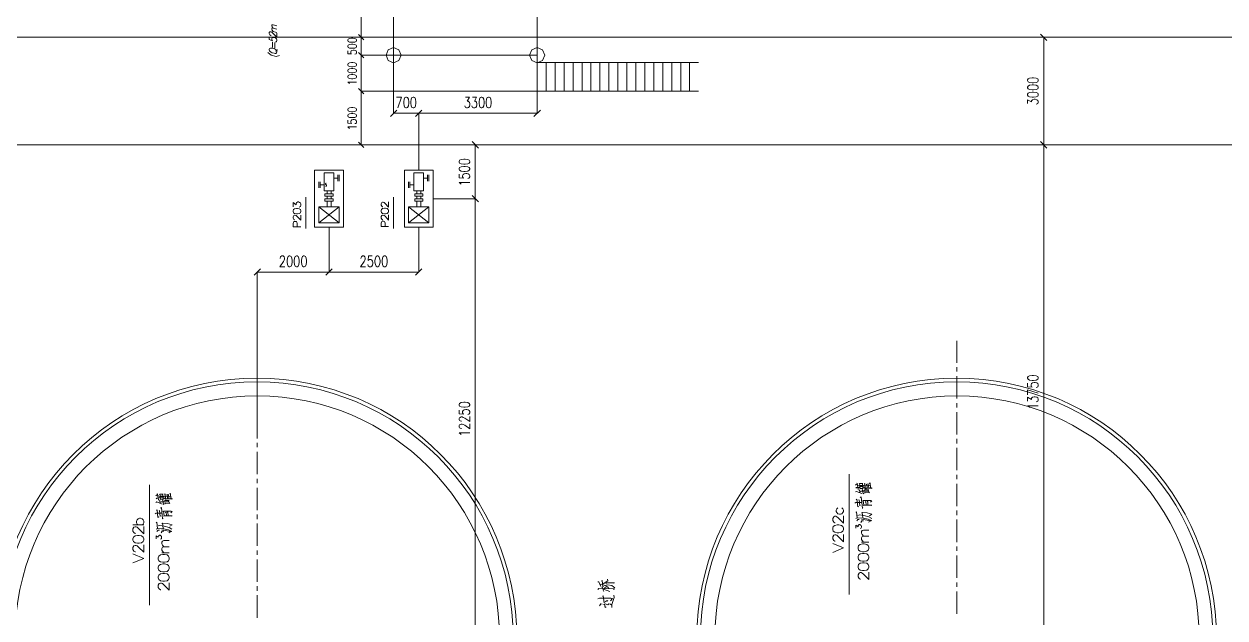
# Model space of a CAD drawing. Header units: millimetres. Extents: x 803 to 707111, y 130 to 2706464.
# Drawn here: x 650813 to 684279, y 2656912 to 2673467 of the extents above; entities that cross this region are included whole.
import ezdxf

# ---------------------------------------------------------------- set-up
doc = ezdxf.new("R2010")
doc.units = ezdxf.units.MM

msp = doc.modelspace()

# ---------------------------------------------------------------- linework, layer by layer
at = {"color": 0, "lineweight": 0}
for points in [[(661113, 2671598), (661113, 2681598)], [(665113, 2681598), (665113, 2671598)], [(660208, 2673098), (660208, 2681098)], [(657759, 2673354), (657728, 2673387), (657718, 2673408), (657718, 2673433), (657728, 2673448), (657759, 2673446), (657862, 2673419)], [(657759, 2673261), (657728, 2673294), (657718, 2673315), (657718, 2673340), (657728, 2673356), (657759, 2673354), (657862, 2673326)], [(657862, 2673234), (657718, 2673272)], [(684561, 2673098), (630066, 2673098)], [(657698, 2673148), (657688, 2673151), (657667, 2673169), (657646, 2673199), (657646, 2673230), (657667, 2673249), (657688, 2673250), (657708, 2673244), (657728, 2673232), (657759, 2673206), (657862, 2673098), (657862, 2673209)], [(657646, 2673113), (657646, 2673032), (657739, 2672995), (657728, 2673010), (657718, 2673038), (657718, 2673062), (657728, 2673084), (657749, 2673091), (657780, 2673095), (657801, 2673090), (657831, 2673069), (657852, 2673051), (657862, 2673024), (657862, 2672999), (657852, 2672977), (657842, 2672968), (657821, 2672967)], [(657739, 2672965), (657739, 2672816)], [(657801, 2672800), (657801, 2672948)], [(660283, 2673023), (660133, 2673174)], [(660133, 2673174), (660283, 2673023)], [(660435, 2673098), (660206, 2673098)], [(660435, 2673098), (660206, 2673098)], [(660208, 2672598), (660208, 2673098)], [(679317, 2673008), (679136, 2673188)], [(679178, 2673098), (679229, 2673098)], [(679227, 2670099), (679227, 2673098)], [(657605, 2672673), (657704, 2672596), (657835, 2672561), (657934, 2672585)], [(657821, 2672714), (657883, 2672747)], [(659833, 2672723), (659833, 2672640), (659940, 2672632), (659928, 2672640), (659916, 2672665), (659916, 2672690), (659928, 2672715), (659952, 2672732), (659988, 2672740), (660011, 2672740), (660047, 2672732), (660071, 2672715), (660082, 2672690), (660082, 2672665), (660071, 2672640), (660059, 2672632), (660035, 2672624)], [(660283, 2672524), (660133, 2672673)], [(660133, 2672673), (660283, 2672524)], [(661109, 2672598), (660206, 2672598)], [(661109, 2672598), (660206, 2672598)], [(660208, 2671598), (660208, 2672598)], [(661113, 2672598), (665113, 2672598)], [(661113, 2672598), (665113, 2672598)], [(669612, 2672399), (665113, 2672399)], [(669612, 2672399), (665113, 2672399)], [(665363, 2671598), (665363, 2672399)], [(665363, 2671598), (665363, 2672399)], [(665612, 2671598), (665612, 2672399)], [(665612, 2671598), (665612, 2672399)], [(665863, 2671598), (665863, 2672399)], [(665863, 2671598), (665863, 2672399)], [(666113, 2671598), (666113, 2672399)], [(666113, 2671598), (666113, 2672399)], [(666363, 2671598), (666363, 2672399)], [(666363, 2671598), (666363, 2672399)], [(666612, 2671598), (666612, 2672399)], [(666612, 2671598), (666612, 2672399)], [(666863, 2671598), (666863, 2672399)], [(666863, 2671598), (666863, 2672399)], [(667113, 2671598), (667113, 2672399)], [(667113, 2671598), (667113, 2672399)], [(667362, 2671598), (667362, 2672399)], [(667362, 2671598), (667362, 2672399)], [(667612, 2671598), (667612, 2672399)], [(667612, 2671598), (667612, 2672399)], [(667863, 2671598), (667863, 2672399)], [(667863, 2671598), (667863, 2672399)], [(668113, 2671598), (668113, 2672399)], [(668113, 2671598), (668113, 2672399)], [(668362, 2671598), (668362, 2672399)], [(668362, 2671598), (668362, 2672399)], [(668612, 2671598), (668612, 2672399)], [(668612, 2671598), (668612, 2672399)], [(668862, 2671598), (668862, 2672399)], [(668862, 2671598), (668862, 2672399)], [(669112, 2671598), (669112, 2672399)], [(669112, 2671598), (669112, 2672399)], [(669362, 2671598), (669362, 2672399)], [(669362, 2671598), (669362, 2672399)], [(659880, 2671807), (659868, 2671823), (659833, 2671849), (660082, 2671849)], [(660283, 2671524), (660133, 2671673)], [(660133, 2671673), (660283, 2671524)], [(661109, 2671598), (660206, 2671598)], [(661109, 2671598), (660206, 2671598)], [(660208, 2670099), (660208, 2671598)], [(661113, 2671927), (661113, 2670977)], [(665113, 2671598), (661113, 2671598)], [(665113, 2671598), (661113, 2671598)], [(669612, 2671598), (665113, 2671598)], [(669612, 2671598), (665113, 2671598)], [(661193, 2671429), (661333, 2671429), (661233, 2671129)], [(663113, 2671429), (663223, 2671429), (663163, 2671315), (663193, 2671315), (663213, 2671300), (663223, 2671286), (663233, 2671243), (663233, 2671215), (663223, 2671172), (663203, 2671143), (663173, 2671129), (663143, 2671129), (663113, 2671143), (663103, 2671157), (663093, 2671186)], [(663313, 2671429), (663423, 2671429), (663363, 2671315), (663393, 2671315), (663413, 2671300), (663423, 2671286), (663433, 2671243), (663433, 2671215), (663423, 2671172), (663403, 2671143), (663373, 2671129), (663343, 2671129), (663313, 2671143), (663303, 2671157), (663293, 2671186)], [(665113, 2671594), (665113, 2670977)], [(678777, 2671248), (678777, 2671358), (678891, 2671299), (678891, 2671329), (678905, 2671348), (678920, 2671358), (678962, 2671369), (678991, 2671369), (679034, 2671358), (679062, 2671339), (679077, 2671309), (679077, 2671278), (679062, 2671248), (679048, 2671239), (679020, 2671229)], [(661203, 2671069), (661023, 2670889)], [(661113, 2670979), (661813, 2670979)], [(661723, 2670889), (661903, 2671069)], [(661903, 2671069), (661723, 2670889)], [(661813, 2669393), (661813, 2670981)], [(661813, 2669393), (661813, 2670981)], [(661813, 2670979), (665113, 2670979)], [(665023, 2670889), (665203, 2671069)], [(659833, 2670790), (659833, 2670707), (659940, 2670698), (659928, 2670707), (659916, 2670732), (659916, 2670757), (659928, 2670782), (659952, 2670798), (659988, 2670807), (660011, 2670807), (660047, 2670798), (660071, 2670782), (660082, 2670757), (660082, 2670732), (660071, 2670707), (660059, 2670698), (660035, 2670690)], [(659880, 2670557), (659868, 2670573), (659833, 2670599), (660082, 2670599)], [(684561, 2670099), (630066, 2670099)], [(660133, 2670174), (660283, 2670024)], [(660160, 2670099), (660210, 2670099)], [(663189, 2670099), (663389, 2670099)], [(663476, 2670008), (663297, 2670189)], [(663386, 2668599), (663386, 2670099)], [(679317, 2670008), (679136, 2670189)], [(679136, 2670189), (679317, 2670008)], [(679178, 2670099), (679229, 2670099)], [(679178, 2670099), (679229, 2670099)], [(679227, 2656350), (679227, 2670099)], [(658912, 2667809), (658912, 2669389)], [(659714, 2669389), (658912, 2669389)], [(659178, 2669322), (659449, 2669322)], [(659178, 2668814), (659178, 2669322)], [(659449, 2668814), (659449, 2669322)], [(659562, 2669260), (659562, 2669091)], [(659596, 2669260), (659596, 2669091)], [(659714, 2667809), (659714, 2669389)], [(661412, 2667809), (661412, 2669389)], [(662214, 2669389), (661412, 2669389)], [(661678, 2669322), (661948, 2669322)], [(661678, 2668814), (661678, 2669322)], [(661948, 2668814), (661948, 2669322)], [(662061, 2669260), (662061, 2669091)], [(662095, 2669260), (662095, 2669091)], [(662214, 2667809), (662214, 2669389)], [(662936, 2669279), (662936, 2669179), (663065, 2669169), (663051, 2669179), (663036, 2669209), (663036, 2669239), (663051, 2669269), (663079, 2669289), (663122, 2669299), (663151, 2669299), (663194, 2669289), (663222, 2669269), (663236, 2669239), (663236, 2669209), (663222, 2669179), (663208, 2669169), (663179, 2669159)], [(659031, 2669070), (659031, 2668900)], [(659065, 2669070), (659065, 2668900)], [(659065, 2668985), (659178, 2668985)], [(659233, 2669034), (659227, 2669028), (659221, 2669021), (659219, 2669018), (659217, 2669015), (659215, 2669012), (659215, 2669009), (659215, 2669006), (659216, 2669003), (659218, 2669000), (659220, 2668997), (659226, 2668991), (659232, 2668985), (659238, 2668979), (659241, 2668976), (659242, 2668973), (659244, 2668971), (659244, 2668968), (659244, 2668965), (659242, 2668961), (659241, 2668958), (659238, 2668955), (659236, 2668952), (659233, 2668949), (659226, 2668943), (659219, 2668936)], [(659562, 2669175), (659449, 2669175)], [(661531, 2669070), (661531, 2668900)], [(661565, 2669070), (661565, 2668900)], [(661565, 2668985), (661678, 2668985)], [(662061, 2669175), (661948, 2669175)], [(662993, 2668999), (662979, 2669019), (662936, 2669049), (663236, 2669049)], [(658662, 2667766), (658662, 2668645)], [(659178, 2668814), (659449, 2668814)], [(659200, 2668667), (659200, 2668734)], [(659200, 2668734), (659426, 2668734)], [(659200, 2668667), (659426, 2668667)], [(659200, 2668599), (659200, 2668531)], [(659200, 2668599), (659426, 2668599)], [(659257, 2668734), (659257, 2668814)], [(659257, 2668599), (659257, 2668667)], [(659370, 2668734), (659370, 2668814)], [(659370, 2668599), (659370, 2668667)], [(659426, 2668667), (659426, 2668734)], [(659426, 2668599), (659426, 2668531)], [(661113, 2667766), (661113, 2668645)], [(661678, 2668814), (661948, 2668814)], [(661700, 2668667), (661700, 2668734)], [(661700, 2668734), (661926, 2668734)], [(661700, 2668667), (661926, 2668667)], [(661700, 2668599), (661700, 2668531)], [(661700, 2668599), (661926, 2668599)], [(661757, 2668734), (661757, 2668814)], [(661757, 2668599), (661757, 2668667)], [(661869, 2668734), (661869, 2668814)], [(661869, 2668599), (661869, 2668667)], [(661926, 2668667), (661926, 2668734)], [(661926, 2668599), (661926, 2668531)], [(662218, 2668599), (663389, 2668599)], [(662218, 2668599), (663389, 2668599)], [(663476, 2668509), (663297, 2668689)], [(663297, 2668689), (663476, 2668509)], [(663386, 2656350), (663386, 2668599)], [(658313, 2668375), (658313, 2668495), (658393, 2668431), (658393, 2668463), (658403, 2668487), (658413, 2668495), (658443, 2668511), (658463, 2668511), (658493, 2668495), (658513, 2668479), (658523, 2668447), (658523, 2668415), (658513, 2668383), (658503, 2668367), (658483, 2668359)], [(659031, 2667921), (659031, 2668373)], [(659031, 2668373), (659596, 2668373)], [(659031, 2668373), (659596, 2667921)], [(659596, 2668373), (659031, 2667921)], [(659200, 2668531), (659426, 2668531)], [(659257, 2668373), (659257, 2668531)], [(659370, 2668373), (659370, 2668531)], [(659596, 2667921), (659596, 2668373)], [(660815, 2668371), (660804, 2668371), (660784, 2668387), (660764, 2668419), (660764, 2668459), (660784, 2668491), (660804, 2668499), (660824, 2668499), (660845, 2668491), (660874, 2668467), (660974, 2668363), (660974, 2668507)], [(661531, 2667921), (661531, 2668373)], [(661531, 2668373), (662095, 2668373)], [(661531, 2668373), (662095, 2667921)], [(662095, 2668373), (661531, 2667921)], [(661700, 2668531), (661926, 2668531)], [(661757, 2668373), (661757, 2668531)], [(661869, 2668373), (661869, 2668531)], [(662095, 2667921), (662095, 2668373)], [(658363, 2668007), (658353, 2668007), (658333, 2668023), (658313, 2668055), (658313, 2668095), (658333, 2668127), (658353, 2668135), (658373, 2668135), (658393, 2668127), (658423, 2668103), (658523, 2667999), (658523, 2668143)], [(658523, 2667815), (658313, 2667815), (658313, 2667911), (658323, 2667943), (658333, 2667959), (658353, 2667967), (658383, 2667967), (658403, 2667959), (658413, 2667943), (658423, 2667911), (658423, 2667815)], [(659031, 2667921), (659596, 2667921)], [(660815, 2668011), (660804, 2668011), (660784, 2668027), (660764, 2668059), (660764, 2668099), (660784, 2668131), (660804, 2668139), (660824, 2668139), (660845, 2668131), (660874, 2668107), (660974, 2668003), (660974, 2668147)], [(660974, 2667819), (660764, 2667819), (660764, 2667915), (660775, 2667947), (660784, 2667963), (660804, 2667971), (660834, 2667971), (660854, 2667963), (660864, 2667947), (660874, 2667915), (660874, 2667819)], [(661531, 2667921), (662095, 2667921)], [(659714, 2667809), (658912, 2667809)], [(659313, 2667805), (659313, 2666550)], [(662214, 2667809), (661412, 2667809)], [(661813, 2667805), (661813, 2666550)], [(659313, 2667417), (659313, 2666550)], [(657953, 2666931), (657953, 2666945), (657963, 2666974), (657973, 2666988), (657993, 2667002), (658033, 2667002), (658053, 2666988), (658063, 2666974), (658073, 2666945), (658073, 2666917), (658063, 2666888), (658043, 2666845), (657943, 2666703), (658083, 2666703)], [(660203, 2666931), (660203, 2666945), (660213, 2666974), (660223, 2666988), (660243, 2667002), (660283, 2667002), (660303, 2666988), (660313, 2666974), (660323, 2666945), (660323, 2666917), (660313, 2666888), (660293, 2666845), (660193, 2666703), (660333, 2666703)], [(660513, 2667002), (660413, 2667002), (660403, 2666874), (660413, 2666888), (660443, 2666902), (660473, 2666902), (660503, 2666888), (660523, 2666860), (660533, 2666817), (660533, 2666788), (660523, 2666745), (660503, 2666717), (660473, 2666703), (660443, 2666703), (660413, 2666717), (660403, 2666731), (660393, 2666760)], [(657403, 2666642), (657223, 2666463)], [(659403, 2666642), (659223, 2666463)], [(659223, 2666463), (659403, 2666642)], [(661723, 2666463), (661903, 2666642)], [(657313, 2662191), (657313, 2666555)], [(659313, 2666552), (657313, 2666552)], [(659313, 2666552), (661813, 2666552)], [(676811, 2664028), (676811, 2664634)], [(676811, 2663778), (676811, 2663903)], [(676811, 2663028), (676811, 2663653)], [(657313, 2662919), (657313, 2663499)], [(678777, 2663454), (678777, 2663354), (678905, 2663344), (678891, 2663354), (678877, 2663384), (678877, 2663414), (678891, 2663444), (678920, 2663464), (678962, 2663474), (678991, 2663474), (679034, 2663464), (679062, 2663444), (679077, 2663414), (679077, 2663384), (679062, 2663354), (679048, 2663344), (679020, 2663334)], [(678777, 2663134), (678777, 2663274), (679077, 2663174)], [(676811, 2662778), (676811, 2662903)], [(678777, 2662954), (678777, 2663064), (678891, 2663004), (678891, 2663034), (678905, 2663054), (678920, 2663064), (678962, 2663074), (678991, 2663074), (679034, 2663064), (679062, 2663044), (679077, 2663014), (679077, 2662984), (679062, 2662954), (679048, 2662944), (679020, 2662934)], [(657313, 2662669), (657313, 2662794)], [(662936, 2662704), (662936, 2662604), (663065, 2662594), (663051, 2662604), (663036, 2662634), (663036, 2662664), (663051, 2662694), (663079, 2662714), (663122, 2662724), (663151, 2662724), (663194, 2662714), (663222, 2662694), (663236, 2662664), (663236, 2662634), (663222, 2662604), (663208, 2662594), (663179, 2662584)], [(676811, 2662028), (676811, 2662653)], [(678834, 2662774), (678819, 2662794), (678777, 2662824), (679077, 2662824)], [(657313, 2661919), (657313, 2662544)], [(663008, 2662394), (662993, 2662394), (662965, 2662404), (662951, 2662414), (662936, 2662434), (662936, 2662474), (662951, 2662495), (662965, 2662504), (662993, 2662514), (663022, 2662514), (663051, 2662504), (663093, 2662484), (663236, 2662384), (663236, 2662524)], [(663008, 2662194), (662993, 2662194), (662965, 2662204), (662951, 2662214), (662936, 2662234), (662936, 2662274), (662951, 2662294), (662965, 2662304), (662993, 2662314), (663022, 2662314), (663051, 2662304), (663093, 2662284), (663236, 2662185), (663236, 2662325)], [(662993, 2662024), (662979, 2662045), (662936, 2662074), (663236, 2662074)], [(676811, 2661778), (676811, 2661903)], [(657313, 2661669), (657313, 2661794)], [(676811, 2661028), (676811, 2661653)], [(657313, 2660919), (657313, 2661544)], [(673805, 2657569), (673805, 2660919)], [(676811, 2660778), (676811, 2660903)], [(654307, 2657273), (654307, 2660623)], [(657313, 2660669), (657313, 2660794)], [(673981, 2660614), (674001, 2660629), (674095, 2660598)], [(674071, 2660510), (674055, 2660494), (674032, 2660670), (674016, 2660661)], [(674107, 2660614), (674099, 2660654), (674083, 2660645), (674103, 2660657), (674186, 2660657), (674174, 2660657), (674178, 2660604)], [(674107, 2660572), (674095, 2660566), (674107, 2660576), (674198, 2660576), (674189, 2660576), (674189, 2660522)], [(674115, 2660604), (674103, 2660595)], [(674107, 2660572), (674115, 2660522)], [(674115, 2660604), (674186, 2660604)], [(674217, 2660604), (674193, 2660582)], [(674217, 2660604), (674241, 2660591)], [(674225, 2660648), (674241, 2660664)], [(674237, 2660585), (674260, 2660598), (674402, 2660601)], [(674241, 2660664), (674256, 2660535)], [(674296, 2660645), (674284, 2660635)], [(674296, 2660645), (674308, 2660544)], [(674339, 2660651), (674323, 2660642)], [(674339, 2660651), (674351, 2660538)], [(674418, 2660550), (674402, 2660538), (674390, 2660676), (674367, 2660664)], [(676811, 2660028), (676811, 2660654)], [(654483, 2660318), (654502, 2660334), (654597, 2660302)], [(654514, 2660255), (654495, 2660236)], [(654514, 2660255), (654593, 2660258)], [(654573, 2660214), (654557, 2660198), (654534, 2660374), (654518, 2660365)], [(654609, 2660318), (654601, 2660359), (654585, 2660349), (654604, 2660362), (654687, 2660362), (654675, 2660362), (654680, 2660308)], [(654609, 2660277), (654597, 2660271), (654609, 2660280), (654699, 2660280), (654691, 2660280), (654691, 2660226)], [(654617, 2660308), (654604, 2660299)], [(654617, 2660226), (654604, 2660214)], [(654609, 2660277), (654617, 2660226)], [(654617, 2660308), (654687, 2660308)], [(654617, 2660226), (654699, 2660226)], [(654715, 2660252), (654691, 2660249)], [(654719, 2660308), (654695, 2660286)], [(654715, 2660252), (654778, 2660211)], [(654719, 2660308), (654742, 2660296)], [(654727, 2660353), (654742, 2660368)], [(654738, 2660289), (654762, 2660302), (654904, 2660305)], [(654742, 2660368), (654758, 2660239)], [(654742, 2660236), (654947, 2660236), (654927, 2660223)], [(654798, 2660349), (654786, 2660340)], [(654798, 2660349), (654809, 2660249)], [(654841, 2660356), (654825, 2660346)], [(654841, 2660356), (654853, 2660242)], [(654920, 2660255), (654904, 2660242), (654892, 2660381), (654869, 2660368)], [(657313, 2659919), (657313, 2660544)], [(674008, 2660440), (673985, 2660431)], [(674013, 2660550), (673993, 2660532)], [(674068, 2660025), (674044, 2660006), (674020, 2660220), (674004, 2660207)], [(674008, 2660440), (674162, 2660383)], [(674013, 2660550), (674091, 2660553)], [(674095, 2660481), (674075, 2660472)], [(674095, 2660481), (674107, 2660415)], [(674115, 2660522), (674103, 2660510)], [(674115, 2660522), (674198, 2660522)], [(674189, 2659984), (674174, 2659968), (674138, 2660286), (674115, 2660270)], [(674134, 2660444), (674119, 2660434)], [(674134, 2660444), (674339, 2660447)], [(674213, 2660380), (674198, 2660371), (674182, 2660497), (674170, 2660484)], [(674213, 2660547), (674189, 2660544)], [(674213, 2660547), (674276, 2660506)], [(674217, 2660468), (674241, 2660484), (674359, 2660484)], [(674256, 2660406), (674237, 2660387)], [(674241, 2660532), (674445, 2660532), (674426, 2660519)], [(674256, 2660406), (674371, 2660402), (674331, 2660484)], [(654510, 2660145), (654486, 2660135)], [(654569, 2659729), (654546, 2659710), (654522, 2659924), (654506, 2659912)], [(654510, 2660145), (654664, 2660088)], [(654597, 2660186), (654577, 2660176)], [(654617, 2659757), (654604, 2659745), (654589, 2659908), (654581, 2659896)], [(654597, 2660186), (654609, 2660119)], [(654691, 2659688), (654675, 2659672), (654640, 2659990), (654617, 2659975)], [(654636, 2660148), (654620, 2660138)], [(654636, 2660148), (654841, 2660151)], [(654715, 2660085), (654699, 2660075), (654683, 2660201), (654671, 2660189)], [(654703, 2659893), (654683, 2659880), (654707, 2659893), (654916, 2659893), (654943, 2659883), (654900, 2659845)], [(654703, 2659893), (654719, 2659760)], [(654719, 2660173), (654742, 2660189), (654860, 2660189)], [(654758, 2660110), (654738, 2660091)], [(654758, 2660110), (654872, 2660107), (654833, 2660189)], [(673490, 2659986), (673461, 2659952), (673447, 2659917), (673447, 2659883), (673461, 2659849), (673490, 2659815), (673533, 2659803), (673561, 2659803), (673604, 2659815), (673633, 2659849), (673647, 2659883), (673647, 2659917), (673633, 2659952), (673604, 2659986)], [(673993, 2660128), (673969, 2660110)], [(673993, 2660128), (674154, 2660128)], [(674115, 2660053), (674103, 2660040), (674087, 2660204), (674079, 2660192)], [(674201, 2660188), (674182, 2660176), (674205, 2660188), (674414, 2660188), (674441, 2660179), (674398, 2660141)], [(674221, 2660056), (674198, 2660046)], [(674201, 2660188), (674217, 2660056)], [(674221, 2660056), (674438, 2660056), (674418, 2660043)], [(674268, 2660160), (674249, 2660150)], [(674268, 2660160), (674280, 2660062)], [(674331, 2660056), (674323, 2660163), (674304, 2660154)], [(676811, 2659778), (676811, 2659903)], [(653991, 2659508), (653963, 2659530), (653948, 2659565), (653948, 2659610), (653963, 2659645), (653991, 2659679), (654034, 2659690), (654063, 2659690), (654106, 2659679), (654134, 2659645), (654149, 2659610), (654149, 2659565), (654134, 2659530), (654106, 2659508)], [(654495, 2659833), (654471, 2659814)], [(654495, 2659833), (654656, 2659833)], [(654530, 2659408), (654514, 2659578), (654498, 2659565)], [(654687, 2659411), (654671, 2659556), (654652, 2659543), (654680, 2659556), (654813, 2659546), (654943, 2659511), (654876, 2659468)], [(654723, 2659760), (654699, 2659751)], [(654723, 2659760), (654939, 2659760), (654920, 2659748)], [(654770, 2659864), (654750, 2659855)], [(654770, 2659864), (654782, 2659766)], [(654833, 2659760), (654825, 2659867), (654805, 2659858)], [(657313, 2659669), (657313, 2659794)], [(673418, 2659563), (673404, 2659563), (673375, 2659586), (673347, 2659632), (673347, 2659689), (673375, 2659734), (673404, 2659746), (673433, 2659746), (673461, 2659734), (673504, 2659700), (673647, 2659552), (673647, 2659757)], [(673993, 2659684), (674032, 2659700), (674201, 2659690), (674339, 2659666), (674434, 2659618)], [(674028, 2659703), (674013, 2659873), (673997, 2659861)], [(674052, 2659656), (674016, 2659621)], [(674095, 2659788), (674052, 2659772)], [(674052, 2659656), (674087, 2659659)], [(674095, 2659788), (674213, 2659769), (674355, 2659728), (674434, 2659681)], [(674162, 2659624), (674131, 2659577)], [(674186, 2659706), (674170, 2659851), (674150, 2659839), (674178, 2659851), (674311, 2659842), (674441, 2659807), (674374, 2659763)], [(674406, 2659615), (674150, 2659662)], [(674162, 2659624), (674209, 2659624)], [(674186, 2659706), (674201, 2659722)], [(674406, 2659615), (674347, 2659581)], [(676811, 2659028), (676811, 2659654)], [(654149, 2659508), (653848, 2659508)], [(653920, 2659268), (653906, 2659268), (653877, 2659290), (653848, 2659336), (653848, 2659393), (653877, 2659439), (653906, 2659450), (653934, 2659450), (653963, 2659439), (654006, 2659405), (654149, 2659256), (654149, 2659462)], [(654495, 2659389), (654534, 2659405), (654703, 2659395), (654841, 2659370), (654936, 2659323)], [(654498, 2659120), (654498, 2659206), (654555, 2659160), (654555, 2659183), (654562, 2659200), (654569, 2659206), (654591, 2659217), (654605, 2659217), (654626, 2659206), (654641, 2659195), (654648, 2659171), (654648, 2659149), (654641, 2659126), (654634, 2659114), (654620, 2659109)], [(654553, 2659360), (654518, 2659326)], [(654597, 2659493), (654553, 2659477)], [(654553, 2659360), (654589, 2659363)], [(654597, 2659493), (654715, 2659474), (654857, 2659433), (654936, 2659386)], [(654664, 2659329), (654632, 2659282)], [(654908, 2659320), (654652, 2659367)], [(654664, 2659329), (654711, 2659329)], [(654687, 2659411), (654703, 2659426)], [(654908, 2659320), (654849, 2659285)], [(657313, 2658919), (657313, 2659545)], [(673418, 2659049), (673404, 2659049), (673375, 2659072), (673347, 2659117), (673347, 2659174), (673375, 2659220), (673404, 2659232), (673433, 2659232), (673461, 2659220), (673504, 2659186), (673647, 2659037), (673647, 2659243)], [(673996, 2659416), (673996, 2659502), (674053, 2659456), (674053, 2659479), (674061, 2659496), (674068, 2659502), (674089, 2659513), (674103, 2659513), (674125, 2659502), (674139, 2659490), (674146, 2659467), (674146, 2659444), (674139, 2659421), (674132, 2659410), (674118, 2659405)], [(674210, 2659193), (674168, 2659239), (674153, 2659273), (674153, 2659319), (674168, 2659353), (674210, 2659364), (674353, 2659364)], [(653920, 2658753), (653906, 2658753), (653877, 2658776), (653848, 2658822), (653848, 2658879), (653877, 2658925), (653906, 2658936), (653934, 2658936), (653963, 2658925), (654006, 2658890), (654149, 2658742), (654149, 2658947)], [(654712, 2658897), (654669, 2658943), (654655, 2658977), (654655, 2659023), (654669, 2659057), (654712, 2659069), (654855, 2659069)], [(654712, 2658726), (654669, 2658772), (654655, 2658806), (654655, 2658852), (654669, 2658886), (654712, 2658897), (654855, 2658897)], [(673347, 2658740), (673647, 2658866), (673347, 2658992)], [(674210, 2659022), (674168, 2659067), (674153, 2659101), (674153, 2659147), (674168, 2659182), (674210, 2659193), (674353, 2659193)], [(674353, 2659022), (674153, 2659022)], [(676811, 2658779), (676811, 2658903)], [(653848, 2658445), (654149, 2658570), (653848, 2658696)], [(654855, 2658726), (654655, 2658726)], [(657313, 2658670), (657313, 2658794)], [(676811, 2658028), (676811, 2658654)], [(657313, 2657919), (657313, 2658545)], [(654626, 2657697), (654612, 2657697), (654583, 2657720), (654555, 2657766), (654555, 2657823), (654583, 2657869), (654612, 2657880), (654641, 2657880), (654669, 2657869), (654712, 2657834), (654855, 2657686), (654855, 2657892)], [(666827, 2657924), (666803, 2657917)], [(666827, 2657924), (666886, 2657787)], [(666961, 2657790), (666945, 2657777), (666925, 2657954), (666909, 2657947)], [(667079, 2657947), (666953, 2657864)], [(667028, 2657877), (667055, 2657894), (667271, 2657894), (667252, 2657880)], [(667079, 2657947), (667075, 2657994)], [(674125, 2657993), (674110, 2657993), (674082, 2658016), (674053, 2658062), (674053, 2658119), (674082, 2658165), (674110, 2658176), (674139, 2658176), (674168, 2658165), (674210, 2658130), (674353, 2657982), (674353, 2658187)], [(676811, 2657779), (676811, 2657904)], [(657313, 2657670), (657313, 2657795)], [(657313, 2656920), (657313, 2657545)], [(666827, 2657730), (666799, 2657706)], [(666827, 2657730), (667268, 2657727), (667236, 2657706)], [(666906, 2657857), (666870, 2657847)], [(666906, 2657857), (667008, 2657817), (667083, 2657767), (667106, 2657733)], [(666968, 2657666), (666957, 2657656), (666937, 2657770), (666913, 2657763)], [(666964, 2657716), (667138, 2657646)], [(667012, 2657201), (666992, 2657298), (666964, 2657285), (667012, 2657302), (667083, 2657275), (667106, 2657302), (667157, 2657298), (667189, 2657265), (667189, 2657201), (667193, 2657285), (667260, 2657479), (667248, 2657549)], [(667012, 2657760), (666980, 2657727)], [(667012, 2657760), (667039, 2657753)], [(667075, 2657837), (667035, 2657824)], [(667075, 2657837), (667189, 2657820), (667244, 2657780), (667280, 2657750)], [(676811, 2657029), (676811, 2657654)], [(666846, 2657466), (666803, 2657442)], [(666846, 2657466), (667162, 2657466), (667209, 2657452), (667153, 2657392)], [(666886, 2657302), (666854, 2657251)], [(666886, 2657302), (666925, 2657298)], [(666988, 2657348), (666976, 2657332), (666949, 2657529), (666933, 2657516)], [(667004, 2657362), (667059, 2657395), (667086, 2657382)], [(667012, 2657201), (667035, 2657221)]]:
    msp.add_lwpolyline(points, dxfattribs=at)
for points in [[(659833, 2673007), (659845, 2672982), (659880, 2672965), (659940, 2672957), (659976, 2672957), (660035, 2672965), (660071, 2672982), (660082, 2673007), (660082, 2673023), (660071, 2673048), (660035, 2673065), (659976, 2673074), (659940, 2673074), (659880, 2673065), (659845, 2673048), (659833, 2673023)], [(657780, 2672651), (657728, 2672665), (657698, 2672679), (657677, 2672691), (657657, 2672715), (657646, 2672736), (657646, 2672767), (657657, 2672783), (657677, 2672796), (657698, 2672796), (657728, 2672794), (657780, 2672780), (657811, 2672766), (657831, 2672755), (657852, 2672731), (657862, 2672709), (657862, 2672678), (657852, 2672663), (657831, 2672649), (657811, 2672649)], [(659833, 2672840), (659845, 2672815), (659880, 2672798), (659940, 2672790), (659976, 2672790), (660035, 2672798), (660071, 2672815), (660082, 2672840), (660082, 2672857), (660071, 2672882), (660035, 2672898), (659976, 2672907), (659940, 2672907), (659880, 2672898), (659845, 2672882), (659833, 2672857)], [(660903, 2672598), (660965, 2672746), (661113, 2672808), (661261, 2672746), (661322, 2672598), (661261, 2672450), (661113, 2672389), (660965, 2672450)], [(660903, 2672598), (660965, 2672746), (661113, 2672808), (661261, 2672746), (661322, 2672598), (661261, 2672450), (661113, 2672389), (660965, 2672450)], [(664903, 2672598), (664965, 2672746), (665113, 2672808), (665261, 2672746), (665322, 2672598), (665261, 2672450), (665113, 2672389), (664965, 2672450)], [(664903, 2672598), (664965, 2672746), (665113, 2672808), (665261, 2672746), (665322, 2672598), (665261, 2672450), (665113, 2672389), (664965, 2672450)], [(659833, 2672324), (659845, 2672299), (659880, 2672282), (659940, 2672273), (659976, 2672273), (660035, 2672282), (660071, 2672299), (660082, 2672324), (660082, 2672340), (660071, 2672365), (660035, 2672382), (659976, 2672390), (659940, 2672390), (659880, 2672382), (659845, 2672365), (659833, 2672340)], [(659833, 2672157), (659845, 2672132), (659880, 2672115), (659940, 2672107), (659976, 2672107), (660035, 2672115), (660071, 2672132), (660082, 2672157), (660082, 2672174), (660071, 2672199), (660035, 2672215), (659976, 2672223), (659940, 2672223), (659880, 2672215), (659845, 2672199), (659833, 2672174)], [(659833, 2671990), (659845, 2671965), (659880, 2671949), (659940, 2671940), (659976, 2671940), (660035, 2671949), (660071, 2671965), (660082, 2671990), (660082, 2672007), (660071, 2672032), (660035, 2672048), (659976, 2672057), (659940, 2672057), (659880, 2672048), (659845, 2672032), (659833, 2672007)], [(678777, 2671889), (678791, 2671859), (678834, 2671838), (678905, 2671828), (678948, 2671828), (679020, 2671838), (679062, 2671859), (679077, 2671889), (679077, 2671908), (679062, 2671938), (679020, 2671959), (678948, 2671968), (678905, 2671968), (678834, 2671959), (678791, 2671938), (678777, 2671908)], [(678777, 2671689), (678791, 2671658), (678834, 2671639), (678905, 2671628), (678948, 2671628), (679020, 2671639), (679062, 2671658), (679077, 2671689), (679077, 2671709), (679062, 2671738), (679020, 2671758), (678948, 2671768), (678905, 2671768), (678834, 2671758), (678791, 2671738), (678777, 2671709)], [(661453, 2671429), (661423, 2671415), (661403, 2671372), (661393, 2671300), (661393, 2671257), (661403, 2671186), (661423, 2671143), (661453, 2671129), (661473, 2671129), (661503, 2671143), (661523, 2671186), (661533, 2671257), (661533, 2671300), (661523, 2671372), (661503, 2671415), (661473, 2671429)], [(661653, 2671429), (661623, 2671415), (661603, 2671372), (661593, 2671300), (661593, 2671257), (661603, 2671186), (661623, 2671143), (661653, 2671129), (661673, 2671129), (661703, 2671143), (661723, 2671186), (661733, 2671257), (661733, 2671300), (661723, 2671372), (661703, 2671415), (661673, 2671429)], [(663553, 2671429), (663523, 2671415), (663503, 2671372), (663493, 2671300), (663493, 2671257), (663503, 2671186), (663523, 2671143), (663553, 2671129), (663573, 2671129), (663603, 2671143), (663623, 2671186), (663633, 2671257), (663633, 2671300), (663623, 2671372), (663603, 2671415), (663573, 2671429)], [(663753, 2671429), (663723, 2671415), (663703, 2671372), (663693, 2671300), (663693, 2671257), (663703, 2671186), (663723, 2671143), (663753, 2671129), (663773, 2671129), (663803, 2671143), (663823, 2671186), (663833, 2671257), (663833, 2671300), (663823, 2671372), (663803, 2671415), (663773, 2671429)], [(678777, 2671488), (678791, 2671458), (678834, 2671439), (678905, 2671429), (678948, 2671429), (679020, 2671439), (679062, 2671458), (679077, 2671488), (679077, 2671509), (679062, 2671539), (679020, 2671558), (678948, 2671569), (678905, 2671569), (678834, 2671558), (678791, 2671539), (678777, 2671509)], [(659833, 2671074), (659845, 2671049), (659880, 2671032), (659940, 2671023), (659976, 2671023), (660035, 2671032), (660071, 2671049), (660082, 2671074), (660082, 2671090), (660071, 2671115), (660035, 2671132), (659976, 2671140), (659940, 2671140), (659880, 2671132), (659845, 2671115), (659833, 2671090)], [(659833, 2670907), (659845, 2670882), (659880, 2670865), (659940, 2670857), (659976, 2670857), (660035, 2670865), (660071, 2670882), (660082, 2670907), (660082, 2670923), (660071, 2670949), (660035, 2670965), (659976, 2670974), (659940, 2670974), (659880, 2670965), (659845, 2670949), (659833, 2670923)], [(662936, 2669619), (662951, 2669589), (662993, 2669569), (663065, 2669559), (663108, 2669559), (663179, 2669569), (663222, 2669589), (663236, 2669619), (663236, 2669639), (663222, 2669669), (663179, 2669689), (663108, 2669698), (663065, 2669698), (662993, 2669689), (662951, 2669669), (662936, 2669639)], [(662936, 2669419), (662951, 2669389), (662993, 2669369), (663065, 2669359), (663108, 2669359), (663179, 2669369), (663222, 2669389), (663236, 2669419), (663236, 2669439), (663222, 2669469), (663179, 2669489), (663108, 2669499), (663065, 2669499), (662993, 2669489), (662951, 2669469), (662936, 2669439)], [(658433, 2668175), (658403, 2668175), (658353, 2668183), (658323, 2668207), (658313, 2668239), (658313, 2668263), (658323, 2668295), (658353, 2668319), (658403, 2668327), (658433, 2668327), (658483, 2668319), (658513, 2668295), (658523, 2668263), (658523, 2668239), (658513, 2668207), (658483, 2668183)], [(660885, 2668179), (660854, 2668179), (660804, 2668187), (660775, 2668211), (660764, 2668243), (660764, 2668267), (660775, 2668299), (660804, 2668323), (660854, 2668331), (660885, 2668331), (660934, 2668323), (660964, 2668299), (660974, 2668267), (660974, 2668243), (660964, 2668211), (660934, 2668187)], [(658203, 2667002), (658173, 2666988), (658153, 2666945), (658143, 2666874), (658143, 2666831), (658153, 2666760), (658173, 2666717), (658203, 2666703), (658223, 2666703), (658253, 2666717), (658273, 2666760), (658283, 2666831), (658283, 2666874), (658273, 2666945), (658253, 2666988), (658223, 2667002)], [(658403, 2667002), (658373, 2666988), (658353, 2666945), (658343, 2666874), (658343, 2666831), (658353, 2666760), (658373, 2666717), (658403, 2666703), (658423, 2666703), (658453, 2666717), (658473, 2666760), (658483, 2666831), (658483, 2666874), (658473, 2666945), (658453, 2666988), (658423, 2667002)], [(658603, 2667002), (658573, 2666988), (658553, 2666945), (658543, 2666874), (658543, 2666831), (658553, 2666760), (658573, 2666717), (658603, 2666703), (658623, 2666703), (658653, 2666717), (658673, 2666760), (658683, 2666831), (658683, 2666874), (658673, 2666945), (658653, 2666988), (658623, 2667002)], [(660653, 2667002), (660623, 2666988), (660603, 2666945), (660593, 2666874), (660593, 2666831), (660603, 2666760), (660623, 2666717), (660653, 2666703), (660673, 2666703), (660703, 2666717), (660723, 2666760), (660733, 2666831), (660733, 2666874), (660723, 2666945), (660703, 2666988), (660673, 2667002)], [(660853, 2667002), (660823, 2666988), (660803, 2666945), (660793, 2666874), (660793, 2666831), (660803, 2666760), (660823, 2666717), (660853, 2666703), (660873, 2666703), (660903, 2666717), (660923, 2666760), (660933, 2666831), (660933, 2666874), (660923, 2666945), (660903, 2666988), (660873, 2667002)], [(678777, 2663594), (678791, 2663564), (678834, 2663544), (678905, 2663534), (678948, 2663534), (679020, 2663544), (679062, 2663564), (679077, 2663594), (679077, 2663614), (679062, 2663644), (679020, 2663664), (678948, 2663674), (678905, 2663674), (678834, 2663664), (678791, 2663644), (678777, 2663614)], [(662936, 2662844), (662951, 2662814), (662993, 2662794), (663065, 2662784), (663108, 2662784), (663179, 2662794), (663222, 2662814), (663236, 2662844), (663236, 2662864), (663222, 2662894), (663179, 2662914), (663108, 2662924), (663065, 2662924), (662993, 2662914), (662951, 2662894), (662936, 2662864)], [(673518, 2659289), (673475, 2659289), (673404, 2659300), (673361, 2659335), (673347, 2659380), (673347, 2659414), (673361, 2659460), (673404, 2659494), (673475, 2659506), (673518, 2659506), (673590, 2659494), (673633, 2659460), (673647, 2659414), (673647, 2659380), (673633, 2659335), (673590, 2659300)], [(654020, 2658993), (653977, 2658993), (653906, 2659004), (653863, 2659039), (653848, 2659085), (653848, 2659119), (653863, 2659165), (653906, 2659199), (653977, 2659210), (654020, 2659210), (654091, 2659199), (654134, 2659165), (654149, 2659119), (654149, 2659085), (654134, 2659039), (654091, 2659004)], [(674225, 2658759), (674182, 2658759), (674110, 2658770), (674068, 2658804), (674053, 2658850), (674053, 2658885), (674068, 2658930), (674110, 2658964), (674182, 2658976), (674225, 2658976), (674296, 2658964), (674339, 2658930), (674353, 2658885), (674353, 2658850), (674339, 2658804), (674296, 2658770)], [(654726, 2658463), (654683, 2658463), (654612, 2658475), (654569, 2658509), (654555, 2658554), (654555, 2658589), (654569, 2658634), (654612, 2658669), (654683, 2658680), (654726, 2658680), (654798, 2658669), (654841, 2658634), (654855, 2658589), (654855, 2658554), (654841, 2658509), (654798, 2658475)], [(674225, 2658496), (674182, 2658496), (674110, 2658507), (674068, 2658542), (674053, 2658587), (674053, 2658621), (674068, 2658667), (674110, 2658702), (674182, 2658713), (674225, 2658713), (674296, 2658702), (674339, 2658667), (674353, 2658621), (674353, 2658587), (674339, 2658542), (674296, 2658507)], [(654726, 2658200), (654683, 2658200), (654612, 2658212), (654569, 2658246), (654555, 2658292), (654555, 2658326), (654569, 2658372), (654612, 2658406), (654683, 2658417), (654726, 2658417), (654798, 2658406), (654841, 2658372), (654855, 2658326), (654855, 2658292), (654841, 2658246), (654798, 2658212)], [(674225, 2658233), (674182, 2658233), (674110, 2658244), (674068, 2658279), (674053, 2658324), (674053, 2658359), (674068, 2658405), (674110, 2658439), (674182, 2658450), (674225, 2658450), (674296, 2658439), (674339, 2658405), (674353, 2658359), (674353, 2658324), (674339, 2658279), (674296, 2658244)], [(654726, 2657937), (654683, 2657937), (654612, 2657949), (654569, 2657983), (654555, 2658029), (654555, 2658063), (654569, 2658109), (654612, 2658143), (654683, 2658154), (654726, 2658154), (654798, 2658143), (654841, 2658109), (654855, 2658063), (654855, 2658029), (654841, 2657983), (654798, 2657949)]]:
    msp.add_lwpolyline(points, close=True, dxfattribs=at)
for centre in [(657313, 2656350), (676812, 2656350)]:
    msp.add_circle(centre, 6750, dxfattribs=at)
for centre, major_axis, ratio in [((657303, 2656350), (0, 7244), 0.999259), ((676801, 2656350), (0, 7244), 0.999259), ((657303, 2656350), (0, 7144), 0.999249), ((676801, 2656350), (0, 7144), 0.999249)]:
    msp.add_ellipse(centre, major_axis=major_axis, ratio=ratio, start_param=0, end_param=6.283185, dxfattribs=at)

doc.saveas('drawing.dxf')
